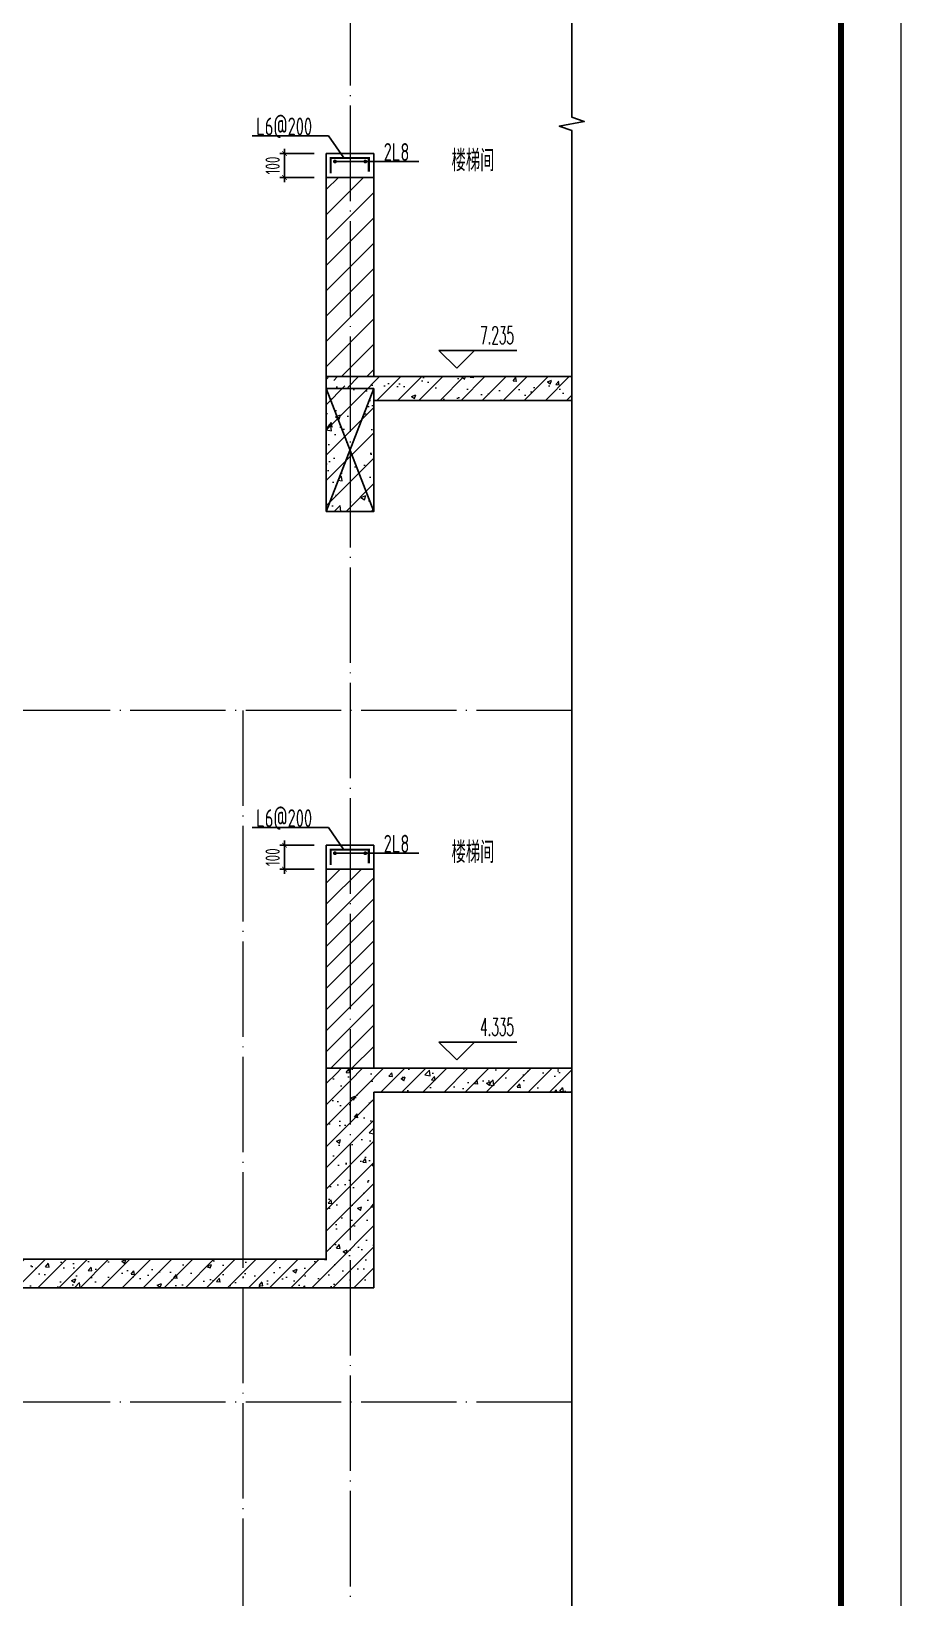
# Model space of a CAD drawing. Extents: x 826826 to 1642106, y -156213 to 399140.
# Drawn here: x 1614549 to 1618196, y 289847 to 296414 of the extents above; entities that cross this region are included whole.
import ezdxf

# ---------------------------------------------------------------- set-up
doc = ezdxf.new("R2010")
doc.units = 0
doc.header["$LTSCALE"] = 1000
doc.linetypes.add('DOTE', pattern=[2.42, 2, -0.2, 0.02, -0.2])
doc.layers.get('0').update_dxf_attribs({"linetype": 'CONTINUOUS'})
doc.layers.get('DEFPOINTS').update_dxf_attribs({"linetype": 'CONTINUOUS'})
for name, color, linetype in [('DIM', 2, 'CONTINUOUS'), ('DIM_ELEV', 3, 'CONTINUOUS'), ('DIM_SYMB', 3, 'CONTINUOUS'), ('PUB_TEXT', 2, 'CONTINUOUS'), ('REIN', 6, 'CONTINUOUS'), ('S-大样-砼线', 7, 'CONTINUOUS'), ('S-引出线', 40, 'CONTINUOUS'), ('TEXT', 2, 'CONTINUOUS'), ('WALL', 5, 'CONTINUOUS')]:
    doc.layers.add(name, color=color, linetype=linetype)
for name, color, linetype, lineweight in [('DOTE', 251, 'DOTE', 9), ('PUB_HATCH', 8, 'CONTINUOUS', 9), ('图框', 9, 'CONTINUOUS', 18)]:
    doc.layers.add(name, color=color, linetype=linetype, lineweight=lineweight)
doc.styles.add('_TCH_DIM', font='SIMPLEX.shx', dxfattribs={"width": 0.7, "bigfont": 'GBCBIG.shx'})
doc.styles.add('TSSD_DIMENSION', font='Tssdeng.shx', dxfattribs={"width": 0.7, "bigfont": 'tssdchn.shx'})
doc.styles.add('TSSD_REIN', font='tssdeng.shx', dxfattribs={"width": 0.7, "height": 300, "bigfont": 'tssdchn.shx'})
doc.styles.add('w', font='tssdeng.shx', dxfattribs={"width": 0.8, "bigfont": 'tssdchn.shx'})
doc.dimstyles.new('TSSD_20_20', dxfattribs={"dimtxt": 60, "dimasz": 20, "dimexe": 20, "dimexo": 50, "dimgap": 20, "dimtad": 1, "dimdec": 0, "dimzin": 0, "dimdsep": 46, "dimtxsty": 'TSSD_DIMENSION', "dimblk": 'ARCHTICK', "dimblk1": 'ARCHTICK', "dimblk2": 'ARCHTICK', "dimcen": 0, "dimdle": 20, "dimclrt": 7, "dimadec": 0, "dimazin": 0, "dimtfac": 1, "dimtdec": 0, "dimtix": 1, "dimtmove": 2, "dimatfit": 3, "dimfxl": 0, "dimtolj": 1, "dimtzin": 0, "dimarcsym": 0})
pattern_1 = [(45, (689015.794, 456209.414), (-44.194174, 44.194174), []), (50, (689015.8, 456209.41), (179.315046, -15.688034), [18.75, -206.25]), (355, (689015.8, 456209.41), (-34.687833, 188.048033), [15, -165]), (100.4514, (689030.74, 456208.1), (144.627345, 172.359886), [15.935047, -175.285528]), (46.1842, (689015.8, 456259.41), (266.81026, -41.379754), [28.125, -309.375]), (96.6356, (689038.03, 456255.97), (233.665676, 243.52947), [23.90257, -262.92825]), (351.1842, (689015.8, 456259.41), (233.66549, 243.52965), [22.5, -247.5]), (21, (689040.8, 456246.91), (149.226763, -100.654723), [18.75, -206.25]), (326, (689040.8, 456246.91), (60.828833, 181.28751), [15, -165]), (71.4514, (689053.23, 456238.53), (210.055657, 80.632624), [15.935047, -175.285528]), (37.5, (689015.794, 456209.414), (3.039964, 83.2234635), [0, -163, 0, -167.5, 0, -165.625]), (7.5, (689015.79, 456209.41), (65.767384, 98.602928), [0, -95.5, 0, -159.25, 0, -63.125]), (327.5, (688960.044, 456209.414), (133.455609, -5.638718), [0, -62.5, 0, -195, 0, -258.75]), (317.5, (688935.04, 456209.41), (145.796542, 25.026246), [0, -81.25, 0, -129.5, 0, -183.75])]

# ---------------------------------------------------------------- blocks, each defined once
blk = doc.blocks.new('GFDDDDRG')
at = {"layer": '图框'}
blk.add_lwpolyline([(923310, -107437), (923310, -159999), (893610, -159999), (893610, -107437)], close=True, dxfattribs=at)
blk.add_lwpolyline([(923310, -107437), (923310, -159999), (893610, -159999), (893610, -107437)], close=True, dxfattribs=at)
at = {"layer": '图框', "const_width": 50}
blk.add_lwpolyline([(894110, -159499), (922810, -159499), (922810, -108687), (894110, -108687)], close=True, dxfattribs=at)
blk = doc.blocks.new('20210809.02282059')
at = {"layer": 'REIN', "const_width": 9}
blk.add_lwpolyline([(87484.2, 66580.9), (87484.2, 66644.7), (87644.1, 66644.7), (87644.1, 66586.8)], dxfattribs=at)
at = {"layer": 'REIN', "const_width": 8}
for points in [[(87497.7, 66629.7, 1), (87505.7, 66629.7, 1)], [(87625.1, 66629.7, 1), (87633.1, 66629.7, 1)]]:
    blk.add_lwpolyline(points, format="xyb", close=True, dxfattribs=at)
at = {"layer": 'S-引出线'}
for p, q in [((87474.6, 66737), (87154.5, 66737)), ((87538.8, 66644.7), (87474.6, 66737)), ((87501.7, 66629.7), (87853.3, 66629.7))]:
    blk.add_line(p, q, dxfattribs=at)
at = {"layer": 'TEXT', "style": 'w', "width": 0.7}
for s, p in [('L6@200', (87171.5, 66739.2)), ('2L8', (87706.2, 66632.1))]:
    blk.add_text(s, height=75, rotation=0, dxfattribs=at).set_placement(p)
blk = doc.blocks.new('20210810.15405101')
at = {"layer": 'S-大样-砼线'}
for p, q in [((0, 515), (200, 0)), ((200, 515), (0, 0))]:
    blk.add_line(p, q, dxfattribs=at)
blk.add_lwpolyline([(200, 515), (0, 515), (0, 0), (200, 0)], close=True, dxfattribs=at)
blk = doc.blocks.new('_ArchTick')
at = {"color": 0, "linetype": 'ByBlock', "const_width": 0.15}
blk.add_lwpolyline([(-0.5, -0.5), (0.5, 0.5)], dxfattribs=at)
blk = doc.blocks.new('*D2784')
at = {"layer": 'DEFPOINTS', "color": 0}
for p in [(1615611.4, 295901.4), (1615786.1, 295901.4), (1615786.1, 295801.4)]:
    blk.add_point(p, dxfattribs=at)
at = {"layer": 'DIM', "color": 0, "lineweight": -2}
for p, q in [((1615611.4, 295901.4), (1615611.4, 295921.4)), ((1615736.1, 295901.4), (1615591.4, 295901.4)), ((1615611.4, 295801.4), (1615611.4, 295901.4)), ((1615736.1, 295801.4), (1615591.4, 295801.4)), ((1615611.4, 295801.4), (1615611.4, 295781.4))]:
    blk.add_line(p, q, dxfattribs=at)
at = {"layer": 'DIM', "color": 0, "lineweight": -2, "xscale": 20, "yscale": 20, "zscale": 20}
for p, rotation in [((1615611.4, 295901.4), 270), ((1615611.4, 295801.4), 90)]:
    blk.add_blockref('_ArchTick', p, dxfattribs=dict(at, rotation=rotation))
at = {"layer": 'DIM', "color": 7, "insert": (1615561.4, 295851.4), "char_height": 60, "attachment_point": 5, "rotation": 90, "style": 'TSSD_DIMENSION'}
blk.add_mtext('\\A1;100', dxfattribs=at)
blk = doc.blocks.new('*D2787')
at = {"layer": 'DEFPOINTS', "color": 0}
for p in [(1615611.4, 293001.4), (1615786.1, 293001.4), (1615786.1, 292901.4)]:
    blk.add_point(p, dxfattribs=at)
at = {"layer": 'DIM', "color": 0, "lineweight": -2}
for p, q in [((1615611.4, 293001.4), (1615611.4, 293021.4)), ((1615736.1, 293001.4), (1615591.4, 293001.4)), ((1615611.4, 292901.4), (1615611.4, 293001.4)), ((1615736.1, 292901.4), (1615591.4, 292901.4)), ((1615611.4, 292901.4), (1615611.4, 292881.4))]:
    blk.add_line(p, q, dxfattribs=at)
at = {"layer": 'DIM', "color": 0, "lineweight": -2, "xscale": 20, "yscale": 20, "zscale": 20}
for p, rotation in [((1615611.4, 293001.4), 270), ((1615611.4, 292901.4), 90)]:
    blk.add_blockref('_ArchTick', p, dxfattribs=dict(at, rotation=rotation))
at = {"layer": 'DIM', "color": 7, "insert": (1615561.4, 292951.4), "char_height": 60, "attachment_point": 5, "rotation": 90, "style": 'TSSD_DIMENSION'}
blk.add_mtext('\\A1;100', dxfattribs=at)

msp = doc.modelspace()

# ---------------------------------------------------------------- hatches: boundary and pattern name
at = {"layer": 'PUB_HATCH'}
h = msp.add_hatch(dxfattribs=at)
h.set_pattern_fill('普通砖', color=256, scale=30, style=0)
h.set_pattern_definition([(45, (689015.794, 456263.27), (-53.03303, 53.03303), [])])
h.paths.add_polyline_path([(1615986.12, 295801.42), (1615786.12, 295801.42), (1615786.13, 294966.42), (1615986.13, 294966.42)])
h = msp.add_hatch(dxfattribs=at)
h.set_pattern_fill('钢筋混凝土', color=256, scale=30, style=0)
h.set_pattern_definition([(45, (689015.794, 456209.414), (-53.0330086, 53.0330086), []), (50, (689015.8, 456209.41), (215.178055, -18.82564), [22.5, -247.5]), (355, (689015.8, 456209.41), (-41.6254, 225.65764), [18, -198]), (100.4514, (689033.73, 456207.85), (173.552815, 206.831863), [19.122057, -210.342634]), (46.1842, (689015.8, 456269.41), (320.172315, -49.655704), [33.75, -371.25]), (96.6356, (689042.48, 456265.28), (280.39881, 292.23536), [28.68309, -315.5139]), (351.1842, (689015.8, 456269.4), (280.39858, 292.23558), [27, -297]), (21, (689045.8, 456254.41), (179.072116, -120.785667), [22.5, -247.5]), (326, (689045.8, 456254.41), (72.9946, 217.545014), [18, -198]), (71.4514, (689060.72, 456244.35), (252.06679, 96.75915), [19.122057, -210.342634]), (37.5, (689015.794, 456209.414), (3.6479566, 99.868156), [0, -195.6, 0, -201, 0, -198.75]), (7.5, (689015.79, 456209.41), (78.920861, 118.323514), [0, -114.6, 0, -191.1, 0, -75.75]), (327.5, (688948.894, 456209.414), (160.146731, -6.7664615), [0, -75, 0, -234, 0, -310.5]), (317.5, (688918.9, 456209.41), (174.95585, 30.031495), [0, -97.5, 0, -155.4, 0, -220.5])])
h.paths.add_polyline_path([(1615986.08, 294866.42), (1615786.08, 294966.42), (1615786.08, 294401.42), (1615986.08, 294401.42)])
h = msp.add_hatch(dxfattribs=at)
h.set_pattern_fill('钢筋混凝土', color=256, scale=25, style=0)
h.set_pattern_definition(pattern_1)
h.paths.add_polyline_path([(1616816.29, 294966.42), (1615786.08, 294966.42), (1615986.08, 294866.42), (1616816.29, 294866.42)])
h = msp.add_hatch(dxfattribs=at)
h.set_pattern_fill('普通砖', color=256, scale=25, style=0)
h.set_pattern_definition([(45, (689015.794, 456254.29), (-44.1941915, 44.1941915), [])])
h.paths.add_polyline_path([(1615986.12, 292901.4), (1615786.12, 292901.4), (1615786.13, 292066.4), (1615986.13, 292066.4)])
h = msp.add_hatch(dxfattribs=at)
h.set_pattern_fill('钢筋混凝土', color=256, scale=25, style=0)
h.set_pattern_definition(pattern_1)
h.paths.add_polyline_path([(1615986.08, 291966.4), (1615786.08, 292066.4), (1615786.08, 291266.38), (1615986.08, 291146.38)])
h = msp.add_hatch(dxfattribs=at)
h.set_pattern_fill('钢筋混凝土', color=256, scale=25, style=0)
h.set_pattern_definition(pattern_1)
h.paths.add_polyline_path([(1616816.29, 292066.4), (1615786.08, 292066.4), (1615986.08, 291966.4), (1616816.29, 291966.4)])
h = msp.add_hatch(dxfattribs=at)
h.set_pattern_fill('钢筋混凝土', color=256, scale=25, style=0)
h.set_pattern_definition(pattern_1)
h.paths.add_polyline_path([(1615986.08, 291146.38), (1615786.08, 291266.38), (1613036.1, 291266.38), (1613036.14, 291226.38), (1613036.1, 291146.38)])

# ---------------------------------------------------------------- linework, layer by layer
at = {"layer": 'DIM_ELEV', "color": 6}
for p, q in [((1616333.56, 295001.41), (1616258.56, 295076.41)), ((1616258.56, 295076.41), (1616586.56, 295076.41)), ((1616333.56, 295001.41), (1616408.56, 295076.41)), ((1616333.56, 292101.39), (1616258.56, 292176.39)), ((1616258.56, 292176.39), (1616586.56, 292176.39)), ((1616333.56, 292101.39), (1616408.56, 292176.39))]:
    msp.add_line(p, q, dxfattribs=at)
at = {"layer": 'DIM_SYMB'}
msp.add_lwpolyline([(1616816.3, 305686.4), (1616816.3, 296054.52), (1616868.8, 296035.41), (1616763.8, 296016.89), (1616816.3, 295998.27), (1616816.3, 286366.38)], dxfattribs=at)
at = {"layer": 'DOTE', "color": 1, "linetype": 'DOTE', "ltscale": 0.2}
for p, q in [((1615886.08, 306266.39), (1615886.09, 286666.4)), ((1616816.3, 293566.39), (1611709.08, 293566.39)), ((1615436.09, 293566.39), (1615436.09, 286666.4)), ((1616816.3, 290666.39), (1611709.08, 290666.39))]:
    msp.add_line(p, q, dxfattribs=at)
at = {"layer": 'WALL'}
for p, q in [((1615786.05, 295901.42), (1615786.05, 295801.42)), ((1615986.06, 295901.42), (1615786.05, 295901.42)), ((1615986.06, 295901.42), (1615986.05, 295801.42)), ((1615986.05, 295801.42), (1615786.05, 295801.42)), ((1615786.12, 295801.42), (1615786.13, 294966.42)), ((1615986.05, 295801.42), (1615986.12, 295801.42)), ((1615986.12, 295801.42), (1615986.13, 294966.42)), ((1615786.08, 294966.42), (1615786.08, 294401.42)), ((1616816.29, 294966.42), (1615786.08, 294966.42)), ((1616816.29, 294866.42), (1616816.29, 294966.42)), ((1615986.08, 294866.42), (1615986.08, 294401.42)), ((1616816.29, 294866.42), (1615986.08, 294866.42)), ((1615986.08, 294401.42), (1615786.08, 294401.42)), ((1615786.05, 293001.4), (1615786.05, 292901.4)), ((1615986.06, 293001.4), (1615786.05, 293001.4)), ((1615986.06, 293001.4), (1615986.05, 292901.4)), ((1615986.05, 292901.4), (1615786.05, 292901.4)), ((1615786.12, 292901.4), (1615786.13, 292066.4)), ((1615986.05, 292901.4), (1615986.12, 292901.4)), ((1615986.12, 292901.4), (1615986.13, 292066.4)), ((1615786.08, 292066.4), (1615786.08, 291266.38)), ((1616816.29, 292066.4), (1615786.08, 292066.4)), ((1616816.29, 291966.4), (1616816.29, 292066.4)), ((1615986.08, 291966.4), (1615986.08, 291146.38)), ((1616816.29, 291966.4), (1615986.08, 291966.4)), ((1615786.08, 291266.38), (1613036.1, 291266.38)), ((1615986.08, 291146.38), (1613036.1, 291146.38))]:
    msp.add_line(p, q, dxfattribs=at)

# ---------------------------------------------------------------- block references
at = {"xscale": 0.5, "yscale": 0.5, "zscale": 0.5}
msp.add_blockref('GFDDDDRG', (1156541.4, 362492.89), dxfattribs=at)
at = {"layer": 'REIN'}
for p in [(1528320.94, 229238.32), (1528320.92, 226338.3)]:
    msp.add_blockref('20210809.02282059', p, dxfattribs=at)
at = {"layer": 'S-大样-砼线'}
msp.add_blockref('20210810.15405101', (1615786.12, 294401.42), dxfattribs=at)

# ---------------------------------------------------------------- texts
at = {"layer": 'PUB_TEXT', "style": 'TSSD_REIN', "width": 0.7}
for p in [(1616312.09, 295827.04), (1616312.09, 292927.02)]:
    msp.add_text('楼梯间', height=90, dxfattribs=at).set_placement(p)
at = {"layer": 'PUB_TEXT', "color": 6, "style": '_TCH_DIM', "width": 0.494118}
for s, p in [('7.235', (1616432.06, 295102.66)), ('4.335', (1616432.06, 292202.64))]:
    msp.add_text(s, height=74.375, dxfattribs=at).set_placement(p)

# ---------------------------------------------------------------- dimensions: what is measured, and where the dimension line sits
at = {"layer": 'DIM'}
for p1, p2, picture, middle in [((1615786.05, 295801.42), (1615786.05, 295901.42), '*D2784', (1615561.44, 295851.42)), ((1615786.05, 292901.4), (1615786.05, 293001.4), '*D2787', (1615561.44, 292951.4))]:
    dim = msp.add_aligned_dim(p1=p1, p2=p2, distance=174.61, dimstyle='TSSD_20_20', dxfattribs=at)
    dim.commit()
    dim.dimension.update_dxf_attribs({"geometry": picture, "text_midpoint": middle})

doc.saveas('drawing.dxf')
